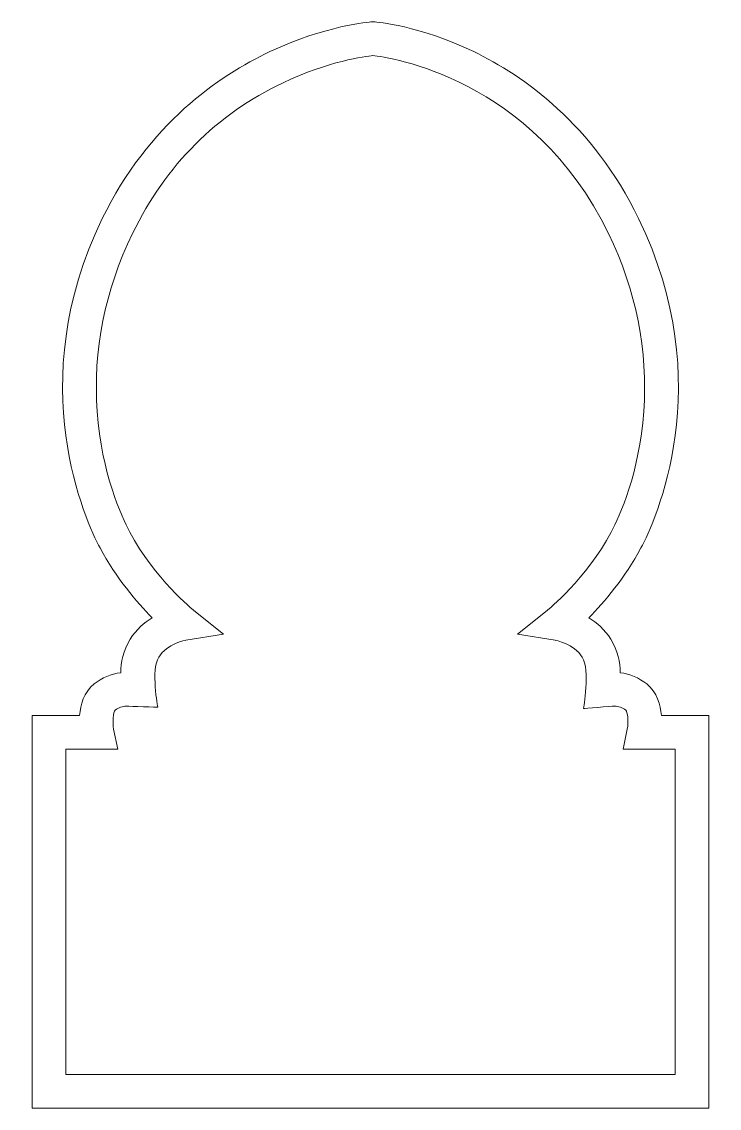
# Model space of a CAD drawing. Header units: inches. Extents: x 0.4 to 7.9, y -11.7 to 0.
import ezdxf

# ---------------------------------------------------------------- set-up
doc = ezdxf.new("R2010")
doc.units = ezdxf.units.IN
doc.header["$MEASUREMENT"] = 0
doc.layers.add('Layer 1', color=7, linetype='Continuous')

msp = doc.modelspace()

# ---------------------------------------------------------------- linework, layer by layer
at = {"layer": 'Layer 1', "lineweight": 0}
for points, knots in [([(7.792, -11.688), (7.792, -11.688), (0.51, -11.688), (0.51, -11.688), (0.51, -11.688), (0.51, -7.464), (0.51, -7.464), (0.51, -7.464), (1.019, -7.464), (1.019, -7.464), (1.028, -7.348), (1.065, -7.212), (1.177, -7.123), (1.261, -7.056), (1.358, -7.015), (1.462, -7.003), (1.463, -6.894), (1.487, -6.764), (1.563, -6.642), (1.629, -6.537), (1.715, -6.464), (1.8, -6.412), (1.636, -6.245), (1.411, -5.984), (1.239, -5.66), (1.091, -5.381), (0.396, -3.897), (1.264, -2.118), (1.76, -1.101), (2.519, -0.579), (3.068, -0.322), (3.665, -0.041), (4.144, -0.002), (4.164, -0.001), (4.164, -0.001), (4.178, 0), (4.178, 0), (4.178, 0), (4.192, -0.001), (4.192, -0.001), (4.212, -0.002), (4.678, -0.041), (5.262, -0.322), (5.798, -0.58), (6.542, -1.101), (7.037, -2.118), (7.905, -3.898), (7.21, -5.381), (7.062, -5.66), (6.89, -5.984), (6.666, -6.245), (6.501, -6.412), (6.586, -6.464), (6.673, -6.537), (6.738, -6.642), (6.814, -6.764), (6.838, -6.894), (6.84, -7.003), (6.943, -7.015), (7.04, -7.056), (7.124, -7.123), (7.236, -7.212), (7.273, -7.348), (7.282, -7.464), (7.282, -7.464), (7.792, -7.464), (7.792, -7.464), (7.792, -7.464), (7.792, -11.688), (7.792, -11.688)], [0, 0, 0, 0, 1, 1, 1, 2, 2, 2, 3, 3, 3, 4, 4, 4, 5, 5, 5, 6, 6, 6, 7, 7, 7, 8, 8, 8, 9, 9, 9, 10, 10, 10, 11, 11, 11, 12, 12, 12, 13, 13, 13, 14, 14, 14, 15, 15, 15, 16, 16, 16, 17, 17, 17, 18, 18, 18, 19, 19, 19, 20, 20, 20, 21, 21, 21, 22, 22, 22, 23, 23, 23, 23]), ([(0.872, -11.325), (0.872, -11.325), (7.429, -11.325), (7.429, -11.325), (7.429, -11.325), (7.429, -7.827), (7.429, -7.827), (7.429, -7.827), (6.871, -7.827), (6.871, -7.827), (6.871, -7.827), (6.915, -7.61), (6.915, -7.61), (6.931, -7.525), (6.919, -7.423), (6.898, -7.406), (6.861, -7.377), (6.822, -7.363), (6.777, -7.363), (6.74, -7.363), (6.444, -7.389), (6.444, -7.389), (6.444, -7.389), (6.517, -6.972), (6.43, -6.834), (6.342, -6.692), (6.139, -6.653), (6.137, -6.653), (6.137, -6.653), (5.734, -6.588), (5.734, -6.588), (5.734, -6.588), (6.053, -6.332), (6.053, -6.332), (6.058, -6.329), (6.477, -5.989), (6.742, -5.49), (6.832, -5.321), (7.045, -4.857), (7.092, -4.194), (7.139, -3.536), (7.011, -2.891), (6.712, -2.277), (5.894, -0.598), (4.341, -0.382), (4.177, -0.364), (4.099, -0.372), (3.694, -0.425), (3.209, -0.656), (2.493, -0.996), (1.948, -1.541), (1.59, -2.277), (1.29, -2.891), (1.162, -3.536), (1.209, -4.194), (1.256, -4.857), (1.47, -5.321), (1.56, -5.49), (1.826, -5.992), (2.244, -6.329), (2.248, -6.332), (2.248, -6.332), (2.568, -6.588), (2.568, -6.588), (2.568, -6.588), (2.164, -6.653), (2.164, -6.653), (2.163, -6.653), (1.96, -6.69), (1.871, -6.834), (1.785, -6.971), (1.861, -7.375), (1.861, -7.375), (1.861, -7.375), (1.561, -7.363), (1.524, -7.363), (1.48, -7.363), (1.44, -7.377), (1.403, -7.406), (1.381, -7.424), (1.371, -7.535), (1.386, -7.61), (1.386, -7.61), (1.43, -7.827), (1.43, -7.827), (1.43, -7.827), (0.872, -7.827), (0.872, -7.827), (0.872, -7.827), (0.872, -11.325), (0.872, -11.325)], [0, 0, 0, 0, 1, 1, 1, 2, 2, 2, 3, 3, 3, 4, 4, 4, 5, 5, 5, 6, 6, 6, 7, 7, 7, 8, 8, 8, 9, 9, 9, 10, 10, 10, 11, 11, 11, 12, 12, 12, 13, 13, 13, 14, 14, 14, 15, 15, 15, 16, 16, 16, 17, 17, 17, 18, 18, 18, 19, 19, 19, 20, 20, 20, 21, 21, 21, 22, 22, 22, 23, 23, 23, 24, 24, 24, 25, 25, 25, 26, 26, 26, 27, 27, 27, 28, 28, 28, 29, 29, 29, 30, 30, 30, 30])]:
    msp.add_open_spline(points, degree=3, knots=knots, dxfattribs=at)

doc.saveas('drawing.dxf')
